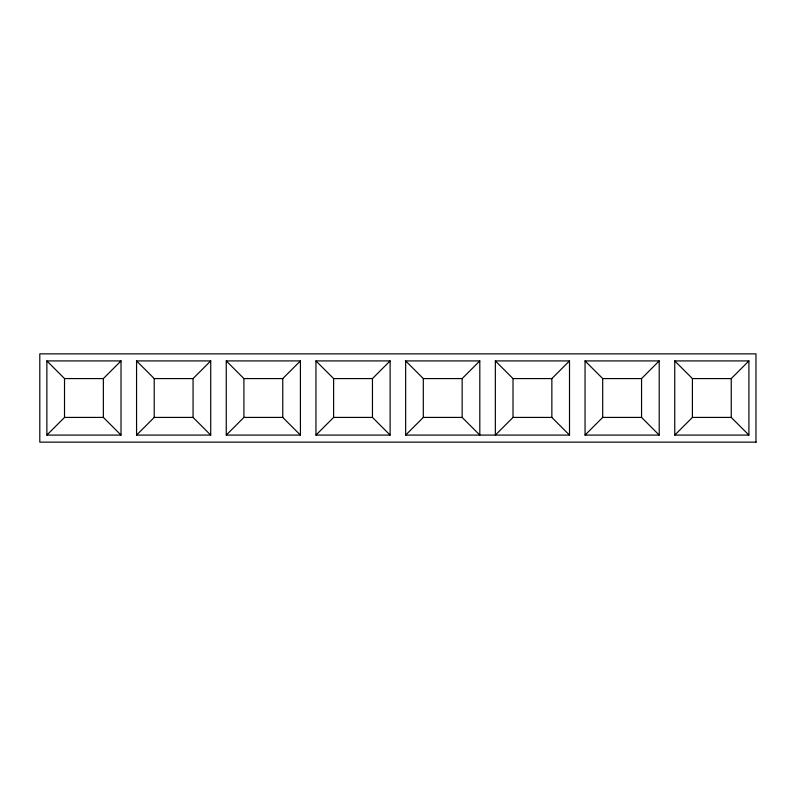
<?xml version="1.0" encoding="UTF-8"?>
<svg xmlns="http://www.w3.org/2000/svg" width="796" height="796" viewBox="0 0 796 796"><rect width="100%" height="100%" fill="white"/><g stroke="black" fill="none" stroke-linecap="round" stroke-linejoin="round"><path stroke-width="1.19" d="M46.864 435.084L64.516 417.422L64.516 378.578L46.864 360.916L121.022 360.916L121.022 435.084L46.864 435.084L46.864 360.916M64.516 378.578L103.361 378.578L121.022 360.916M136.564 435.084L154.215 417.422L154.215 378.578L136.564 360.916L210.721 360.916L210.721 435.084L136.564 435.084L136.564 360.916M154.215 378.578L193.06 378.578L210.721 360.916M226.263 435.084L243.914 417.422L282.759 417.422L300.42 435.084L300.42 360.916L226.263 360.916L226.263 435.084L300.42 435.084M226.263 360.916L243.914 378.578L282.759 378.578L300.42 360.916M315.952 435.084L333.614 417.422L333.614 378.578L315.952 360.916L390.12 360.916L390.12 435.084L315.952 435.084L315.952 360.916M333.614 378.578L372.458 378.578L390.12 360.916M405.652 360.916L405.652 435.084L423.313 417.422L423.313 378.578L405.652 360.916L479.809 360.916L479.809 435.084L462.158 417.422L423.313 417.422M423.313 378.578L462.158 378.578L479.809 360.916M495.351 360.916L513.012 378.578L513.012 417.422L495.351 435.084L495.351 360.916L569.508 360.916L569.508 435.084L405.652 435.084M513.012 378.578L551.857 378.578L569.508 360.916M585.05 435.084L602.701 417.422L641.556 417.422L659.207 435.084L659.207 360.916L585.05 360.916L585.05 435.084L659.207 435.084M585.05 360.916L602.701 378.578L641.556 378.578L659.207 360.916M674.749 435.084L692.401 417.422L731.245 417.422L748.907 435.084L748.907 360.916L674.749 360.916L674.749 435.084L748.907 435.084M674.749 360.916L692.401 378.578L731.245 378.578L748.907 360.916M64.516 417.422L103.361 417.422L121.022 435.084M154.215 417.422L193.06 417.422L210.721 435.084M333.614 417.422L372.458 417.422L390.12 435.084M513.012 417.422L551.857 417.422L569.508 435.084M756.2 442.138L39.8 442.138L39.8 353.862L755.971 353.862L755.971 442.138M731.245 378.578L731.245 417.422M692.401 378.578L692.401 417.422M641.556 378.578L641.556 417.422M602.701 378.578L602.701 417.422M551.857 378.578L551.857 417.422M462.158 378.578L462.158 417.422M372.458 378.578L372.458 417.422M282.759 378.578L282.759 417.422M243.914 378.578L243.914 417.422M193.06 378.578L193.06 417.422M103.361 378.578L103.361 417.422"/></g></svg>
